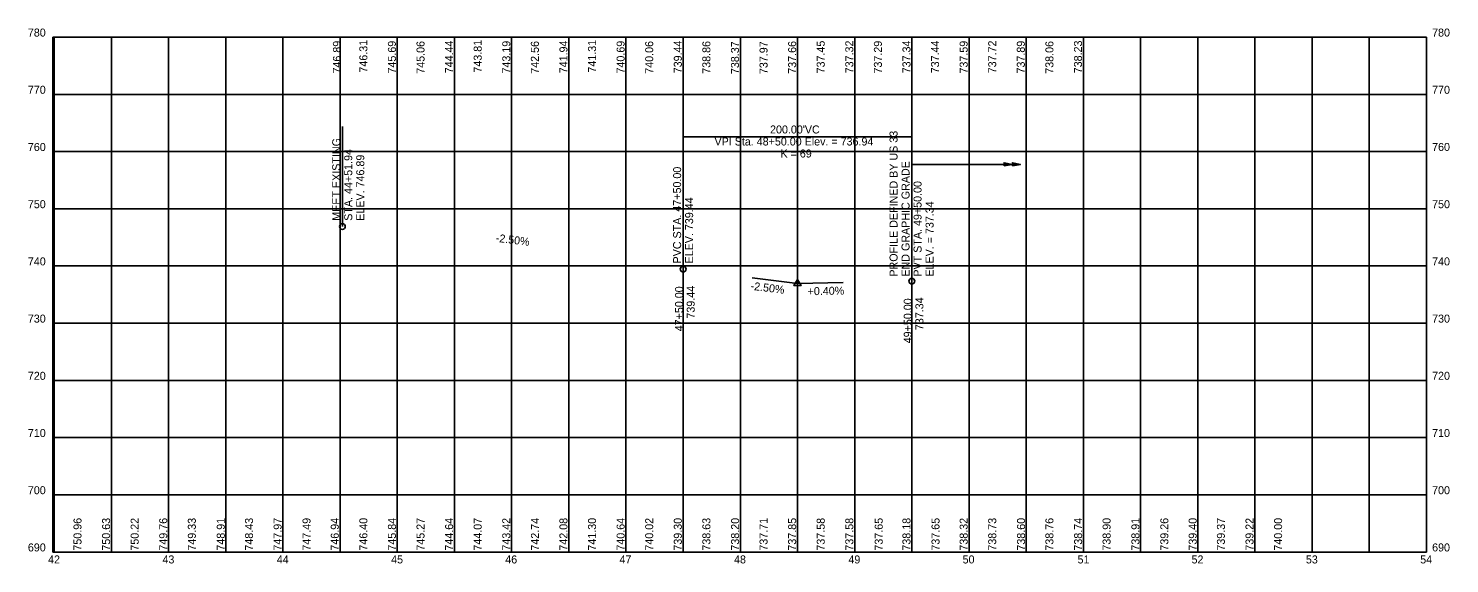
# Model space of a CAD drawing. Extents: x 962 to 2204, y 680 to 1148.
import ezdxf

# ---------------------------------------------------------------- set-up
doc = ezdxf.new("R2010")
doc.units = 0
for name, color, linetype in [('PF_P_Sta_Elev_Text', 7, 'Continuous'), ('PF_P_Text', 7, 'Continuous'), ('PF_P_Text_Grade', 7, 'Continuous'), ('PF_P_Text_Points', 7, 'Continuous'), ('PF_P_Text_Strip_Grades_20', 7, 'Continuous'), ('PF_X_Text_Strip_Grade', 7, 'Continuous'), ('SH_Major_Grid_Line', 7, 'Continuous'), ('SH_Text', 7, 'Continuous')]:
    doc.layers.add(name, color=color, linetype=linetype)

msp = doc.modelspace()

# ---------------------------------------------------------------- linework, layer by layer
at = {"layer": 'PF_P_Text'}
msp.add_lwpolyline([(1634.2, 928.3), (1631.1, 922.9), (1637.3, 922.9)], close=True, dxfattribs=at)
at = {"layer": 'PF_P_Text_Grade'}
for q in [(1594.5, 929.7), (1674.2, 925.5), (1634.2, 924.7)]:
    msp.add_line((1634.2, 924.7), q, dxfattribs=at)
msp.add_circle((1634.2, 924.7), 0.25, dxfattribs=at)
msp.add_circle((1634.2, 924.7), 0.25, dxfattribs=at)
at = {"layer": 'PF_P_Text_Points'}
for p, q in [((1236.2, 974.5), (1236.2, 1062)), ((1534.2, 937.2), (1534.2, 1058.6)), ((1734.2, 926.7), (1734.2, 1058.6)), ((1734.2, 1052.9), (1534.2, 1052.9))]:
    msp.add_line(p, q, dxfattribs=at)
for centre in [(1236.2, 974.5), (1534.2, 937.2), (1734.2, 926.7)]:
    msp.add_circle(centre, 2.5, dxfattribs=at)
at = {"layer": 'SH_Major_Grid_Line'}
for p, q in [((982.8, 1140), (2184.2, 1140)), ((982.8, 690), (982.8, 1140)), ((984.2, 690), (984.2, 1140)), ((1034.2, 690), (1034.2, 1140)), ((1084.2, 690), (1084.2, 1140)), ((1134.2, 690), (1134.2, 1140)), ((1184.2, 690), (1184.2, 1140)), ((1234.2, 690), (1234.2, 1140)), ((1284.2, 690), (1284.2, 1140)), ((1334.2, 690), (1334.2, 1140)), ((1384.2, 690), (1384.2, 1140)), ((1434.2, 690), (1434.2, 1140)), ((1484.2, 690), (1484.2, 1140)), ((1534.2, 690), (1534.2, 1140)), ((1584.2, 690), (1584.2, 1140)), ((1634.2, 690), (1634.2, 1140)), ((1684.2, 690), (1684.2, 1140)), ((1734.2, 690), (1734.2, 1140)), ((1784.2, 690), (1784.2, 1140)), ((1834.2, 690), (1834.2, 1140)), ((1884.2, 690), (1884.2, 1140)), ((1934.2, 690), (1934.2, 1140)), ((1984.2, 690), (1984.2, 1140)), ((2034.2, 690), (2034.2, 1140)), ((2084.2, 690), (2084.2, 1140)), ((2134.2, 690), (2134.2, 1140)), ((2184.2, 690), (2184.2, 1140)), ((982.8, 1090), (2184.2, 1090)), ((982.8, 1040), (2184.2, 1040)), ((982.8, 990), (2184.2, 990)), ((982.8, 940), (2184.2, 940)), ((982.8, 890), (2184.2, 890)), ((982.8, 840), (2184.2, 840)), ((982.8, 790), (2184.2, 790)), ((982.8, 740), (2184.2, 740)), ((982.8, 690), (2184.2, 690))]:
    msp.add_line(p, q, dxfattribs=at)
at = {"layer": 'SH_Text'}
msp.add_line((1734.2, 1028.8), (1829.2, 1028.8), dxfattribs=at)
for points in [[(1814.9, 1027.4), (1814.9, 1030.2), (1821.9, 1028.8)], [(1822.2, 1027.4), (1822.2, 1030.2), (1829.2, 1028.8)]]:
    msp.add_lwpolyline(points, close=True, dxfattribs=at)

# ---------------------------------------------------------------- texts
at = {"layer": 'PF_P_Sta_Elev_Text'}
for s, p in [('780', (961.1, 1140.5)), ('780', (2189.2, 1140.5)), ('770', (961.1, 1090.5)), ('770', (2189.2, 1090.5)), ('760', (961.1, 1040.5)), ('760', (2189.2, 1040.5)), ('750', (961.1, 990.5)), ('750', (2189.2, 990.5)), ('740', (961.1, 940.5)), ('740', (2189.2, 940.5)), ('730', (961.1, 890.5)), ('730', (2189.2, 890.5)), ('720', (961.1, 840.5)), ('720', (2189.2, 840.5)), ('710', (961.1, 790.5)), ('710', (2189.2, 790.5)), ('700', (961.1, 740.5)), ('700', (2189.2, 740.5)), ('690', (961.1, 690.5)), ('690', (2189.2, 690.5)), ('42', (978.8, 680)), ('43', (1078.8, 680)), ('44', (1178.8, 680)), ('45', (1278.8, 680)), ('46', (1378.6, 680)), ('47', (1478.5, 680)), ('48', (1578.7, 680)), ('49', (1678.7, 680)), ('50', (1778.6, 680)), ('51', (1879.1, 680)), ('52', (1978.8, 680)), ('53', (2078.8, 680)), ('54', (2178.8, 680))]:
    msp.add_text(s, height=7, dxfattribs=at).set_placement(p)
at = {"layer": 'PF_P_Text_Grade'}
for s, rotation, p in [('-2.50%', 352.875, (1370, 961.2)), ('-2.50%', 352.875, (1592.9, 919.3)), ('+0.40%', 1.1474, (1643.1, 914.4))]:
    msp.add_text(s, height=7, rotation=rotation, dxfattribs=at).set_placement(p)
at = {"layer": 'PF_P_Text_Points'}
for s, p in [("200.00'VC", (1610.2, 1055.8)), ('VPI Sta. 48+50.00 Elev. = 736.94', (1561.6, 1045.3)), ('K = 69', (1619.3, 1034.8))]:
    msp.add_text(s, height=7, dxfattribs=at).set_placement(p)
for s, p in [('47+50.00', (1534.1, 882.9)), ('739.44', (1544.3, 894)), ('49+50.00', (1734.1, 872.4)), ('737.34', (1744.3, 883.9))]:
    msp.add_text(s, height=7, rotation=90, dxfattribs=at).set_placement(p)
at = {"layer": 'PF_P_Text_Strip_Grades_20'}
for s, p in [('746.89', (1234.9, 1108.2)), ('746.31', (1258, 1109)), ('745.69', (1283, 1108.2)), ('745.06', (1308, 1108)), ('744.44', (1333, 1108.4)), ('743.81', (1358, 1109)), ('743.19', (1383, 1108.2)), ('742.56', (1408, 1108)), ('741.94', (1433, 1108.4)), ('741.31', (1458, 1109)), ('740.69', (1483, 1108.2)), ('740.06', (1508, 1108)), ('739.44', (1533, 1108.4)), ('738.86', (1558, 1108)), ('738.37', (1583, 1107.7)), ('737.97', (1608, 1107.7)), ('737.66', (1633, 1108)), ('737.45', (1658, 1108.3)), ('737.32', (1683, 1108.4)), ('737.29', (1708, 1108.2)), ('737.34', (1733, 1108.4)), ('737.44', (1758, 1108.4)), ('737.59', (1783, 1108.2)), ('737.72', (1808, 1108.4)), ('737.89', (1833, 1108.2)), ('738.06', (1858, 1108)), ('738.23', (1883, 1108.4))]:
    msp.add_text(s, height=7, rotation=90, dxfattribs=at).set_placement(p)
at = {"layer": 'PF_X_Text_Strip_Grade'}
for s, p in [('750.96', (1008, 691.2)), ('750.63', (1033, 691.2)), ('750.22', (1058, 691.2)), ('749.76', (1083, 691.2)), ('749.33', (1108, 691.2)), ('748.91', (1133.3, 691.2)), ('748.43', (1158, 691.2)), ('747.97', (1183, 691.2)), ('747.49', (1208.3, 691.2)), ('746.94', (1233, 691.2)), ('746.40', (1258, 691.2)), ('745.84', (1283, 691.2)), ('745.27', (1308, 691.2)), ('744.64', (1333, 691.2)), ('744.07', (1358, 691.2)), ('743.42', (1383, 691.2)), ('742.74', (1408.1, 691.2)), ('742.08', (1433, 691.2)), ('741.30', (1458, 691.2)), ('740.64', (1483, 691.2)), ('740.02', (1508, 691.2)), ('739.30', (1533, 691.2)), ('738.63', (1558, 691.2)), ('738.20', (1583.1, 691.2)), ('737.71', (1608, 691.2)), ('737.85', (1633, 691.2)), ('737.58', (1658, 691.2)), ('737.58', (1683, 691.2)), ('737.65', (1708.7, 691.2)), ('738.18', (1733, 691.2)), ('737.65', (1758.4, 691.2)), ('738.32', (1783, 691.2)), ('738.73', (1808, 691.2)), ('738.60', (1833.2, 691.2)), ('738.76', (1858, 691.2)), ('738.74', (1883.1, 691.2)), ('738.90', (1908, 691.2)), ('738.91', (1933.2, 691.2)), ('739.26', (1958.5, 691.2)), ('739.40', (1983.3, 691.2)), ('739.37', (2008, 691.2)), ('739.22', (2033, 691.2)), ('740.00', (2058, 691.2))]:
    msp.add_text(s, height=7, rotation=90, dxfattribs=at).set_placement(p)
at = {"layer": 'SH_Text'}
for s, p in [('PROFILE DEFINED BY US 33', (1721.7, 930.7)), ('MEET EXISTING', (1234.3, 979.5)), ('STA. 44+51.94', (1244.8, 979.5)), ('ELEV. 746.89', (1255.3, 979.5)), ('PVC STA. 47+50.00', (1532.4, 942.2)), ('END GRAPHIC GRADE', (1732.2, 930.7)), ('PVT STA. 49+50.00', (1742.7, 930.7)), ('ELEV. 739.44', (1542.9, 942.2)), ('ELEV. = 737.34', (1753.2, 930.7))]:
    msp.add_text(s, height=7, rotation=90, dxfattribs=at).set_placement(p)

doc.saveas('drawing.dxf')
